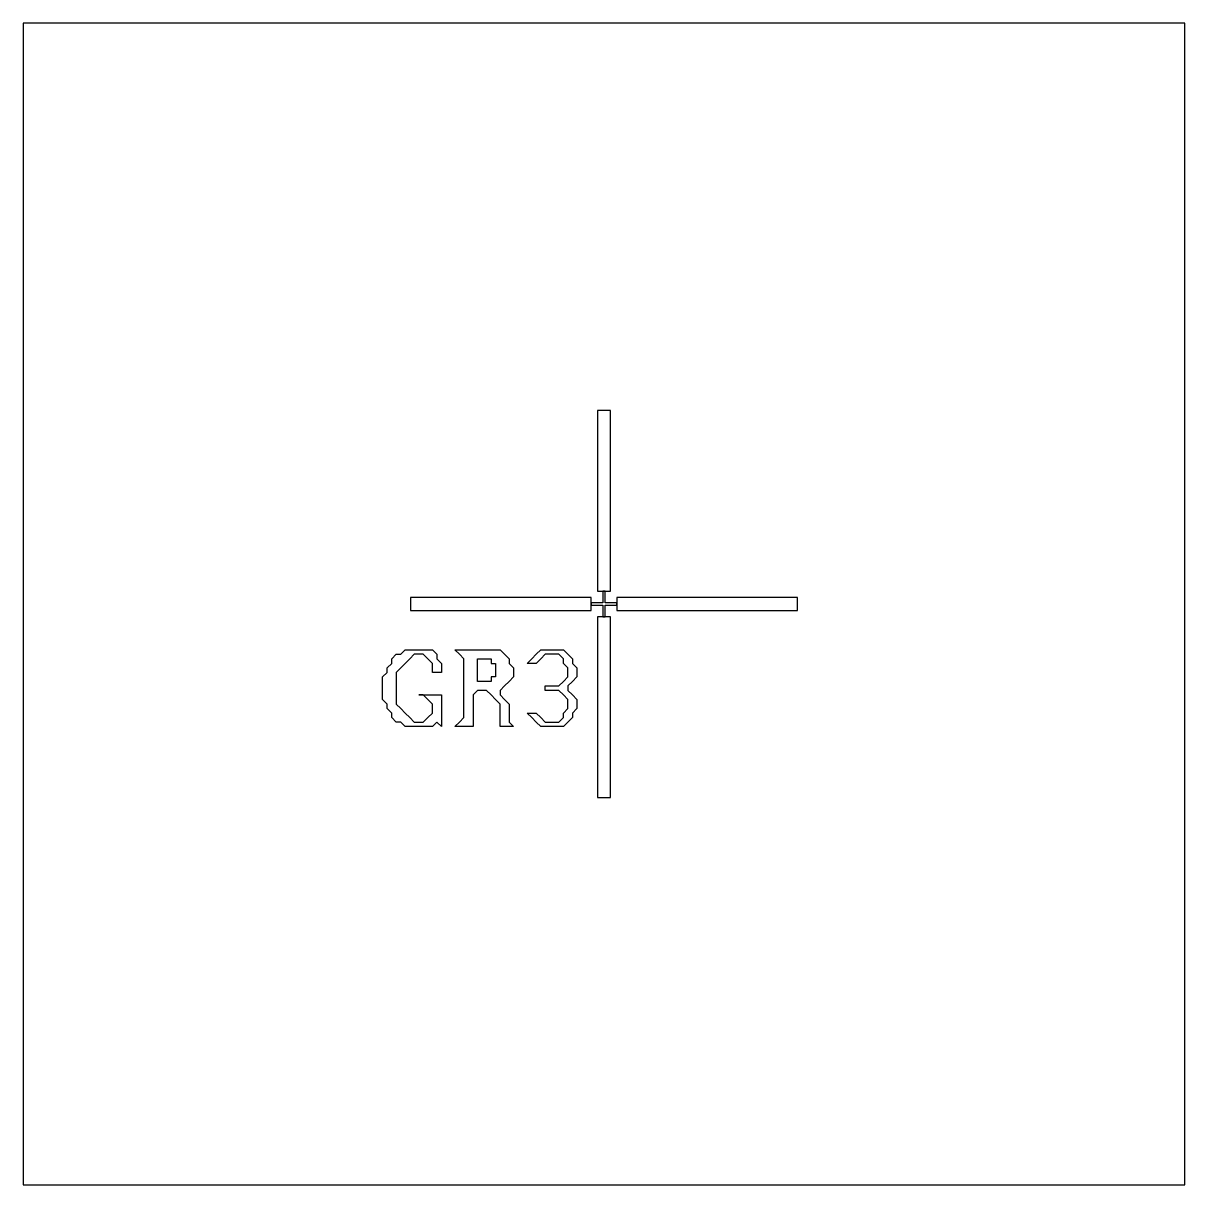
# Model space of a CAD drawing. Extents: x -3590 to 3590, y -2090 to 2775.
# Drawn here: x 110 to 290, y 1910 to 2090 of the extents above; entities that cross this region are included whole.
import ezdxf

# ---------------------------------------------------------------- set-up
doc = ezdxf.new("R2010")
doc.units = 0

msp = doc.modelspace()

# ---------------------------------------------------------------- linework, layer by layer
at = {"layer": 'M1_Neg'}
for points in [[(199, 2002), (201, 2002), (201, 2030), (199, 2030)], [(202, 2000.2), (200.2, 2000.2), (200.2, 2002), (199.8, 2002), (199.8, 2000.2), (198, 2000.2), (198, 1999.8), (199.8, 1999.8), (199.8, 1998), (200.2, 1998), (200.2, 1999.8), (202, 1999.8)], [(170, 1999), (198, 1999), (198, 2001), (170, 2001)], [(202, 1999), (230, 1999), (230, 2001), (202, 2001)], [(199, 1970), (201, 1970), (201, 1998), (199, 1998)], [(165.7, 1988.7), (166.4, 1989.4), (166.4, 1990.1), (167.1, 1990.8), (167.1, 1991.5), (167.8, 1992.2), (168.5, 1992.2), (169.2, 1992.9), (169.9, 1992.9), (170.6, 1992.9), (171.3, 1992.9), (172, 1992.9), (172.7, 1992.9), (173.4, 1992.9), (174.1, 1992.2), (174.1, 1991.5), (174.8, 1990.8), (174.8, 1990.1), (174.8, 1989.4), (174.1, 1989.4), (173.4, 1989.4), (173.4, 1990.1), (173.4, 1990.8), (172.7, 1991.5), (172, 1992.2), (171.3, 1992.2), (170.6, 1992.2), (169.9, 1991.5), (169.2, 1990.8), (168.5, 1990.1), (167.8, 1989.4), (167.8, 1988.7), (167.8, 1988), (167.8, 1987.3), (167.8, 1986.6), (167.8, 1985.9), (167.8, 1985.2), (167.8, 1984.5), (168.5, 1983.8), (169.2, 1983.1), (169.9, 1982.4), (170.6, 1981.7), (171.3, 1981.7), (172, 1981.7), (172.7, 1982.4), (173.4, 1983.1), (173.4, 1983.8), (173.4, 1984.5), (172.7, 1985.2), (172, 1985.9), (171.3, 1985.9), (172, 1985.9), (172.7, 1985.9), (173.4, 1985.9), (174.1, 1985.9), (174.8, 1985.9), (174.8, 1985.2), (174.8, 1984.5), (174.8, 1983.8), (174.8, 1983.1), (174.8, 1982.4), (174.8, 1981.7), (174.8, 1981), (174.1, 1981.7), (173.4, 1981), (172.7, 1981), (172, 1981), (171.3, 1981), (170.6, 1981), (169.9, 1981), (169.2, 1981), (168.5, 1981.7), (167.8, 1981.7), (167.1, 1982.4), (167.1, 1983.1), (166.4, 1983.8), (166.4, 1984.5), (165.7, 1985.2), (165.7, 1985.9), (165.7, 1986.6), (165.7, 1987.3), (165.7, 1988), (165.7, 1988.7)], [(176.9, 1992.9), (177.6, 1992.9), (178.3, 1992.9), (179, 1992.9), (179.7, 1992.9), (180.4, 1992.9), (181.1, 1992.9), (181.8, 1992.9), (182.5, 1992.9), (183.2, 1992.9), (183.9, 1992.9), (184.6, 1992.2), (185.3, 1991.5), (185.3, 1990.8), (186, 1990.1), (186, 1989.4), (186, 1988.7), (185.3, 1988), (184.6, 1987.3), (183.9, 1986.6), (183.9, 1985.9), (184.6, 1985.2), (185.3, 1984.5), (185.3, 1983.8), (185.3, 1983.1), (185.3, 1982.4), (185.3, 1981.7), (186, 1981), (185.3, 1981), (184.6, 1981), (183.9, 1981), (183.9, 1981.7), (183.9, 1982.4), (183.9, 1983.1), (183.9, 1983.8), (183.9, 1984.5), (183.2, 1985.2), (182.5, 1985.9), (181.8, 1986.6), (181.1, 1986.6), (180.4, 1986.6), (179.7, 1985.9), (179.7, 1985.2), (179.7, 1984.5), (179.7, 1983.8), (179.7, 1983.1), (179.7, 1982.4), (179.7, 1981.7), (179.7, 1981), (179, 1981), (178.3, 1981), (177.6, 1981), (176.9, 1981), (177.6, 1981.7), (178.3, 1982.4), (178.3, 1983.1), (178.3, 1983.8), (178.3, 1984.5), (178.3, 1985.2), (178.3, 1985.9), (178.3, 1986.6), (178.3, 1987.3), (178.3, 1988), (178.3, 1988.7), (178.3, 1989.4), (178.3, 1990.1), (178.3, 1990.8), (178.3, 1991.5), (177.6, 1992.2), (176.9, 1992.9)], [(188.1, 1990.8), (188.8, 1991.5), (189.5, 1992.2), (190.2, 1992.9), (190.9, 1992.9), (191.6, 1992.9), (192.3, 1992.9), (193, 1992.9), (193.7, 1992.9), (194.4, 1992.2), (195.1, 1991.5), (195.1, 1990.8), (195.8, 1990.1), (195.8, 1989.4), (195.8, 1988.7), (195.1, 1988), (194.4, 1987.3), (194.4, 1986.6), (195.1, 1985.9), (195.8, 1985.2), (195.8, 1984.5), (195.8, 1983.8), (195.1, 1983.1), (195.1, 1982.4), (194.4, 1981.7), (193.7, 1981), (193, 1981), (192.3, 1981), (191.6, 1981), (190.9, 1981), (190.2, 1981), (189.5, 1981.7), (188.8, 1982.4), (188.1, 1983.1), (188.8, 1983.1), (189.5, 1983.1), (190.2, 1982.4), (190.9, 1981.7), (191.6, 1981.7), (192.3, 1981.7), (193, 1981.7), (193.7, 1982.4), (193.7, 1983.1), (194.4, 1983.8), (194.4, 1984.5), (194.4, 1985.2), (193.7, 1985.9), (193, 1986.6), (192.3, 1986.6), (191.6, 1986.6), (190.9, 1986.6), (190.9, 1987.3), (191.6, 1987.3), (192.3, 1987.3), (193, 1987.3), (193.7, 1988), (194.4, 1988.7), (194.4, 1989.4), (194.4, 1990.1), (193.7, 1990.8), (193.7, 1991.5), (193, 1992.2), (192.3, 1992.2), (191.6, 1992.2), (190.9, 1992.2), (190.2, 1991.5), (189.5, 1990.8), (188.8, 1990.8), (188.1, 1990.8)]]:
    msp.add_lwpolyline(points, close=True, dxfattribs=at)
at = {"layer": 'M1_Pos'}
msp.add_lwpolyline([(180.4, 1991.5), (181.1, 1991.5), (181.8, 1991.5), (182.5, 1991.5), (182.5, 1990.8), (183.2, 1990.8), (183.2, 1990.1), (183.2, 1989.4), (183.2, 1988.7), (182.5, 1988.7), (182.5, 1988), (181.8, 1988), (181.1, 1988), (180.4, 1988), (180.4, 1988.7), (180.4, 1989.4), (180.4, 1990.1), (180.4, 1990.8), (180.4, 1991.5)], close=True, dxfattribs=at)
at = {"layer": 'M2_Neg'}
msp.add_lwpolyline([(110, 1910), (290, 1910), (290, 2090), (110, 2090)], close=True, dxfattribs=at)

doc.saveas('drawing.dxf')
